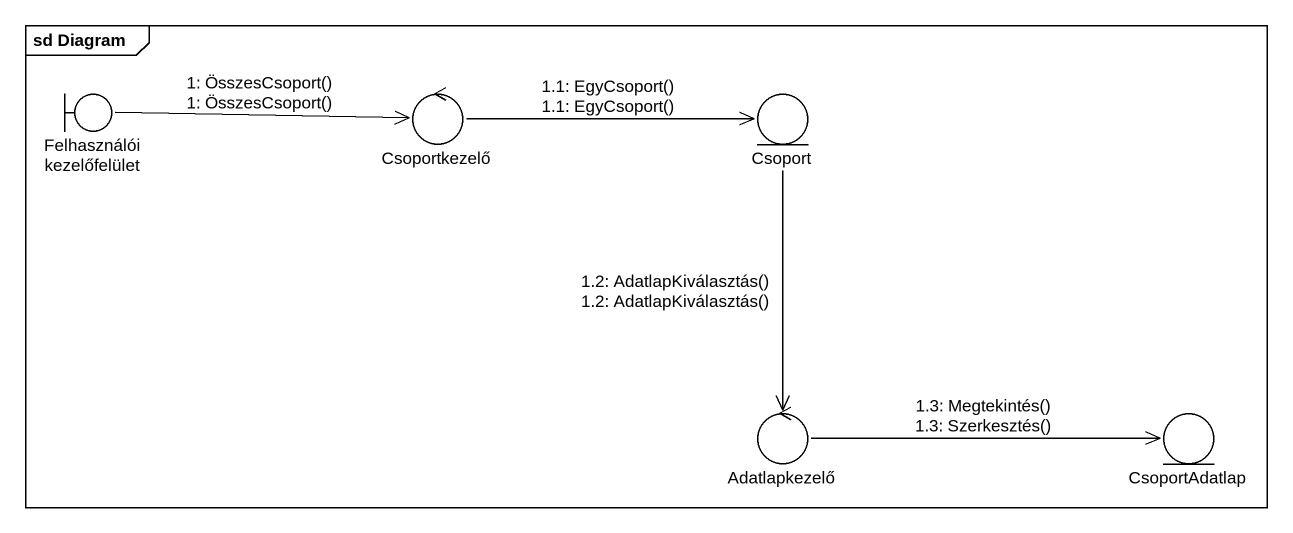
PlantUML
@startuml
mainframe sd Diagram
boundary "Felhasználói kezelőfelület" as Felhasználói_kezelőfelület
control Csoportkezelő
entity Csoport
control Adatlapkezelő
entity CsoportAdatlap
Felhasználói_kezelőfelület -right-> Csoportkezelő : 1: ÖsszesCsoport()\n1: ÖsszesCsoport()
Csoportkezelő -right-> Csoport : 1.1: EgyCsoport()\n1.1: EgyCsoport()
Csoport --> Adatlapkezelő : 1.2: AdatlapKiválasztás()\n1.2: AdatlapKiválasztás()
Adatlapkezelő -right-> CsoportAdatlap : 1.3: Megtekintés()\n1.3: Szerkesztés()
@enduml
